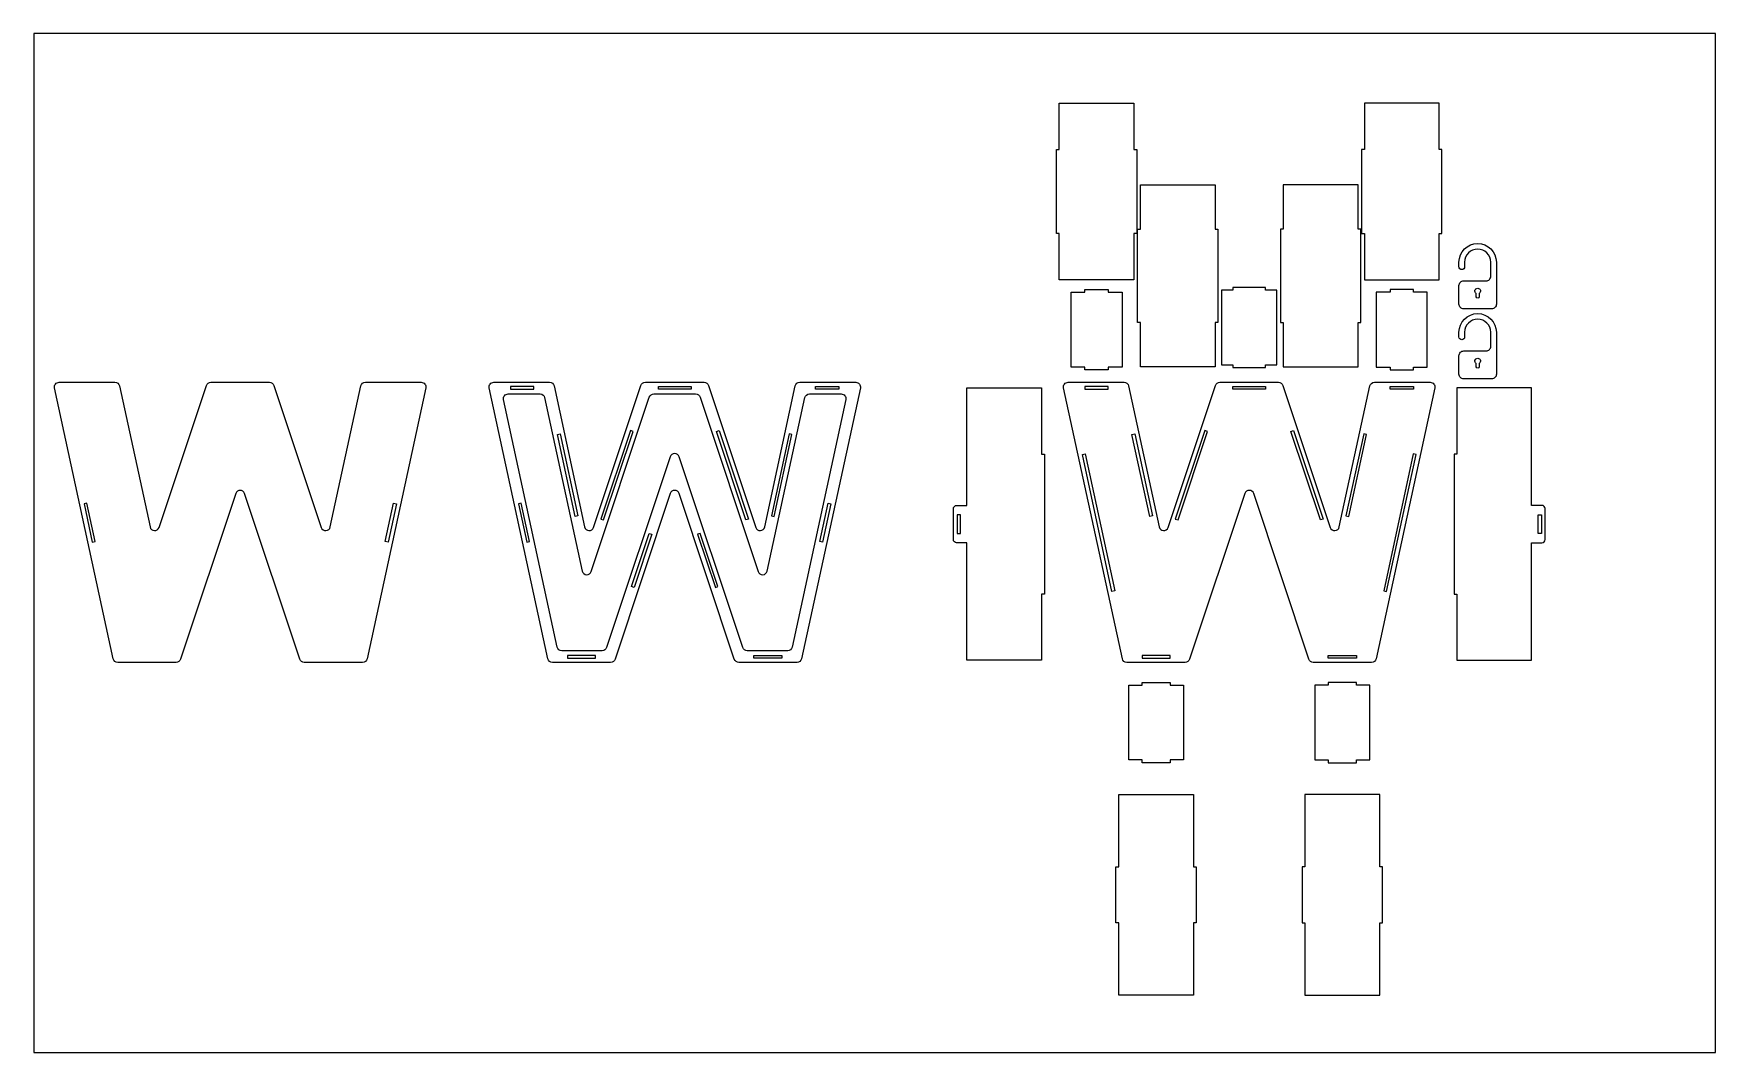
# Model space of a CAD drawing. Header units: millimetres. Extents: x 12718 to 14519, y 1228 to 2319.
import ezdxf

# ---------------------------------------------------------------- set-up
doc = ezdxf.new("R2010")
doc.units = ezdxf.units.MM

msp = doc.modelspace()

# ---------------------------------------------------------------- linework, layer by layer
for points in [[(12718.3, 1227.7), (14518.7, 1227.7), (14518.7, 2318.8), (12718.3, 2318.8)], [(13896.2, 2104.6), (13896.2, 2055.2), (13816.2, 2055.2), (13816.2, 2104.6), (13813.2, 2104.6), (13813.2, 2194.6), (13816.2, 2194.6), (13816.2, 2244.1), (13896.2, 2244.1), (13896.2, 2194.6), (13899.2, 2194.6), (13899.2, 2104.6)], [(14143, 2104.6), (14143, 2055.2), (14223, 2055.2), (14223, 2104.6), (14226, 2104.6), (14226, 2194.6), (14223, 2194.6), (14223, 2244.1), (14143, 2244.1), (14143, 2194.6), (14140, 2194.6), (14140, 2104.6)], [(13983.1, 2109.4), (13986.1, 2109.4), (13986.1, 2009.4), (13983.1, 2009.4), (13983.1, 1961.9), (13903.1, 1961.9), (13903.1, 2009.4), (13900.1, 2009.4), (13900.1, 2109.4), (13903.1, 2109.4), (13903.1, 2156.8), (13983.1, 2156.8)], [(14056.1, 2109.4), (14053.1, 2109.4), (14053.1, 2009.4), (14056.1, 2009.4), (14056.1, 1961.9), (14136.1, 1961.9), (14136.1, 2009.4), (14139.1, 2009.4), (14139.1, 2109.4), (14136.1, 2109.4), (14136.1, 2156.8), (14056.1, 2156.8)], [(13868.7, 1961.7), (13868.7, 1958.7), (13843.7, 1958.7), (13843.7, 1961.7), (13828.9, 1961.7), (13828.9, 2041.7), (13843.7, 2041.7), (13843.7, 2044.7), (13868.7, 2044.7), (13868.7, 2041.7), (13883.6, 2041.7), (13883.6, 1961.7)], [(14002.1, 1964), (14002.1, 1961), (14037.1, 1961), (14037.1, 1964), (14049.2, 1964), (14049.2, 2044), (14037.1, 2044), (14037.1, 2047), (14002.1, 2047), (14002.1, 2044), (13990, 2044), (13990, 1964)], [(14170.5, 1961.7), (14170.5, 1958.7), (14195.5, 1958.7), (14195.5, 1961.7), (14210.3, 1961.7), (14210.3, 2041.7), (14195.5, 2041.7), (14195.5, 2044.7), (14170.5, 2044.7), (14170.5, 2041.7), (14155.7, 2041.7), (14155.7, 1961.7)], [(13253.7, 1940.8), (13228.7, 1940.8), (13228.7, 1937.8), (13253.7, 1937.8)], [(13387.1, 1940.8), (13422.1, 1940.8), (13422.1, 1937.8), (13387.1, 1937.8)], [(13555.4, 1940.8), (13580.4, 1940.8), (13580.4, 1937.8), (13555.4, 1937.8)], [(13868.7, 1940.8), (13843.7, 1940.8), (13843.7, 1937.8), (13868.7, 1937.8)], [(14002.1, 1940.8), (14037.1, 1940.8), (14037.1, 1937.8), (14002.1, 1937.8)], [(14170.5, 1940.8), (14195.5, 1940.8), (14195.5, 1937.8), (14170.5, 1937.8)], [(13360, 1892.8), (13357.1, 1893.8), (13325.5, 1798.9), (13328.3, 1797.9)], [(13449.2, 1892.8), (13452, 1893.8), (13483.6, 1798.9), (13480.8, 1797.9)], [(13975, 1892.8), (13972.2, 1893.8), (13940.5, 1798.9), (13943.4, 1797.9)], [(14064.2, 1892.8), (14067.1, 1893.8), (14098.7, 1798.9), (14095.8, 1797.9)], [(13279, 1889.5), (13281.9, 1890.1), (13301, 1802.2), (13298, 1801.5)], [(13530.1, 1889.5), (13527.2, 1890.1), (13508.1, 1802.2), (13511.1, 1801.5)], [(13894, 1889.5), (13897, 1890.1), (13916, 1802.2), (13913.1, 1801.5)], [(14145.2, 1889.5), (14142.3, 1890.1), (14123.2, 1802.2), (14126.1, 1801.5)], [(13875.7, 1722), (13872.7, 1721.4), (13841, 1868), (13843.9, 1868.6)], [(14163.6, 1722), (14166.5, 1721.4), (14198.2, 1868), (14195.3, 1868.6)], [(12775.1, 1815.9), (12772.2, 1815.2), (12781, 1774.2), (12784, 1774.8)], [(13103.6, 1815.9), (13106.6, 1815.2), (13097.7, 1774.2), (13094.7, 1774.8)], [(13240.3, 1815.9), (13237.4, 1815.2), (13246.3, 1774.2), (13249.2, 1774.8)], [(13568.8, 1815.9), (13571.8, 1815.2), (13562.9, 1774.2), (13559.9, 1774.8)], [(13706.9, 1783.5), (13710.4, 1783.5), (13710.4, 1803.5), (13706.9, 1803.5)], [(14332.4, 1783.5), (14328.9, 1783.5), (14328.9, 1803.5), (14332.4, 1803.5)], [(13377.2, 1783.5), (13380, 1782.6), (13361.1, 1725.6), (13358.2, 1726.6)], [(13431.9, 1783.5), (13429.1, 1782.6), (13448.1, 1725.6), (13450.9, 1726.6)], [(13319.9, 1652.8), (13289.9, 1652.8), (13289.9, 1649.8), (13319.9, 1649.8)], [(13489.2, 1652.8), (13519.2, 1652.8), (13519.2, 1649.8), (13489.2, 1649.8)], [(13934.9, 1652.8), (13904.9, 1652.8), (13904.9, 1649.8), (13934.9, 1649.8)], [(14104.3, 1652.8), (14134.3, 1652.8), (14134.3, 1649.8), (14104.3, 1649.8)], [(13904.9, 1540.9), (13890.7, 1540.9), (13890.7, 1620.9), (13904.9, 1620.9), (13904.9, 1623.9), (13934.9, 1623.9), (13934.9, 1620.9), (13949.2, 1620.9), (13949.2, 1540.9), (13934.9, 1540.9), (13934.9, 1537.9), (13904.9, 1537.9)], [(14134.3, 1540.9), (14148.6, 1540.9), (14148.6, 1620.9), (14134.3, 1620.9), (14134.3, 1623.9), (14104.3, 1623.9), (14104.3, 1620.9), (14090, 1620.9), (14090, 1540.9), (14104.3, 1540.9), (14104.3, 1537.9), (14134.3, 1537.9)], [(13959.9, 1426.5), (13962.9, 1426.5), (13962.9, 1366.5), (13959.9, 1366.5), (13959.9, 1288.9), (13879.9, 1288.9), (13879.9, 1366.5), (13876.9, 1366.5), (13876.9, 1426.5), (13879.9, 1426.5), (13879.9, 1504), (13959.9, 1504)], [(14079.3, 1426.5), (14076.3, 1426.5), (14076.3, 1366.5), (14079.3, 1366.5), (14079.3, 1288.9), (14159.3, 1288.9), (14159.3, 1366.5), (14162.3, 1366.5), (14162.3, 1426.5), (14159.3, 1426.5), (14159.3, 1504), (14079.3, 1504)]]:
    msp.add_lwpolyline(points, close=True)
for points in [[(14244.2, 2069), (14244.2, 2074, -1), (14284.2, 2074), (14284.2, 2054), (14284.2, 2029, -0.414214), (14279.2, 2024), (14249.2, 2024, -0.414214), (14244.2, 2029), (14244.2, 2049, -0.414214), (14249.2, 2054), (14273.2, 2054, 0.414214), (14278.2, 2059), (14278.2, 2074, 1), (14250.2, 2074), (14250.2, 2069, -1)], [(14265.7, 2040.5), (14265.7, 2037, -1), (14262.7, 2037), (14262.7, 2040.5, -3.732051)], [(14244.2, 1993.9), (14244.2, 1998.9, -1), (14284.2, 1998.9), (14284.2, 1978.9), (14284.2, 1953.9, -0.414214), (14279.2, 1948.9), (14249.2, 1948.9, -0.414214), (14244.2, 1953.9), (14244.2, 1973.9, -0.414214), (14249.2, 1978.9), (14273.2, 1978.9, 0.414214), (14278.2, 1983.9), (14278.2, 1998.9, 1), (14250.2, 1998.9), (14250.2, 1993.9, -1)], [(14265.7, 1965.4), (14265.7, 1961.8, -1), (14262.7, 1961.8), (14262.7, 1965.4, -3.732051)], [(13138, 1939.3), (13075.2, 1649.3, -0.353013), (13070.3, 1645.3), (13008, 1645.3, -0.322823), (13003.2, 1648.7), (12944.1, 1826.1, 0.720759), (12934.6, 1826.1), (12875.5, 1648.7, -0.322823), (12870.8, 1645.3), (12808.4, 1645.3, -0.353013), (12803.5, 1649.3), (12740.7, 1939.3, -0.478182), (12745.6, 1945.3), (12805.3, 1945.3, -0.353013), (12810.2, 1941.4), (12842.9, 1790.4, 0.762761), (12852.5, 1789.9), (12903.2, 1941.9, -0.322823), (12908, 1945.3), (12970.8, 1945.3, -0.322823), (12975.5, 1941.9), (13026.2, 1789.9, 0.762761), (13035.8, 1790.4), (13068.5, 1941.4, -0.353013), (13073.4, 1945.3), (13133.2, 1945.3, -0.478182)], [(13603.3, 1939.3), (13540.4, 1649.3, -0.353013), (13535.5, 1645.3), (13473.2, 1645.3, -0.322823), (13468.4, 1648.7), (13409.3, 1826.1, 0.720759), (13399.8, 1826.1), (13340.7, 1648.7, -0.322823), (13336, 1645.3), (13273.6, 1645.3, -0.353013), (13268.7, 1649.3), (13205.9, 1939.3, -0.478182), (13210.8, 1945.3), (13270.5, 1945.3, -0.353013), (13275.4, 1941.4), (13308.1, 1790.4, 0.762761), (13317.8, 1789.9), (13368.4, 1941.9, -0.322823), (13373.2, 1945.3), (13436, 1945.3, -0.322823), (13440.7, 1941.9), (13491.4, 1789.9, 0.762761), (13501, 1790.4), (13533.7, 1941.4, -0.353013), (13538.6, 1945.3), (13598.4, 1945.3, -0.478182)], [(14218.3, 1939.3), (14155.5, 1649.3, -0.353013), (14150.6, 1645.3), (14088.2, 1645.3, -0.322823), (14083.5, 1648.7), (14024.4, 1826.1, 0.720759), (14014.9, 1826.1), (13955.7, 1648.7, -0.322823), (13951, 1645.3), (13888.6, 1645.3, -0.353013), (13883.8, 1649.3), (13820.9, 1939.3, -0.478182), (13825.8, 1945.3), (13885.6, 1945.3, -0.353013), (13890.5, 1941.4), (13923.2, 1790.4, 0.762761), (13932.8, 1789.9), (13983.5, 1941.9, -0.322823), (13988.2, 1945.3), (14051, 1945.3, -0.322823), (14055.7, 1941.9), (14106.4, 1789.9, 0.762761), (14116, 1790.4), (14148.8, 1941.4, -0.353013), (14153.6, 1945.3), (14213.4, 1945.3, -0.478182)], [(13587.8, 1926.8), (13530.3, 1661.8, -0.353013), (13525.5, 1657.8), (13482.2, 1657.8, -0.322823), (13477.4, 1661.2), (13409.3, 1865.6, 0.720759), (13399.8, 1865.6), (13331.7, 1661.2, -0.322823), (13327, 1657.8), (13283.7, 1657.8, -0.353013), (13278.8, 1661.8), (13221.4, 1926.8, -0.478182), (13226.3, 1932.8), (13260.5, 1932.8, -0.353013), (13265.3, 1928.9), (13305.6, 1743.2, 0.762761), (13315.2, 1742.7), (13377.4, 1929.4, -0.322823), (13382.2, 1932.8), (13427, 1932.8, -0.322823), (13431.7, 1929.4), (13493.9, 1742.7, 0.762761), (13503.6, 1743.2), (13543.8, 1928.9, -0.353013), (13548.7, 1932.8), (13582.9, 1932.8, -0.478182)], [(13797.4, 1868.5), (13800.4, 1868.5), (13800.4, 1718.5), (13797.4, 1718.5), (13797.4, 1647.7), (13717.4, 1647.7), (13717.4, 1773.5), (13706.4, 1773.5, -0.414214), (13702.9, 1777), (13702.9, 1810, -0.414214), (13706.4, 1813.5), (13717.4, 1813.5), (13717.4, 1939.3), (13797.4, 1939.3)], [(14241.9, 1868.5), (14238.9, 1868.5), (14238.9, 1718.5), (14241.9, 1718.5), (14241.9, 1647.7), (14321.9, 1647.7), (14321.9, 1773.5), (14332.9, 1773.5, 0.414214), (14336.4, 1777), (14336.4, 1810, 0.414214), (14332.9, 1813.5), (14321.9, 1813.5), (14321.9, 1939.3), (14241.9, 1939.3)]]:
    msp.add_lwpolyline(points, format="xyb", close=True)

doc.saveas('drawing.dxf')
